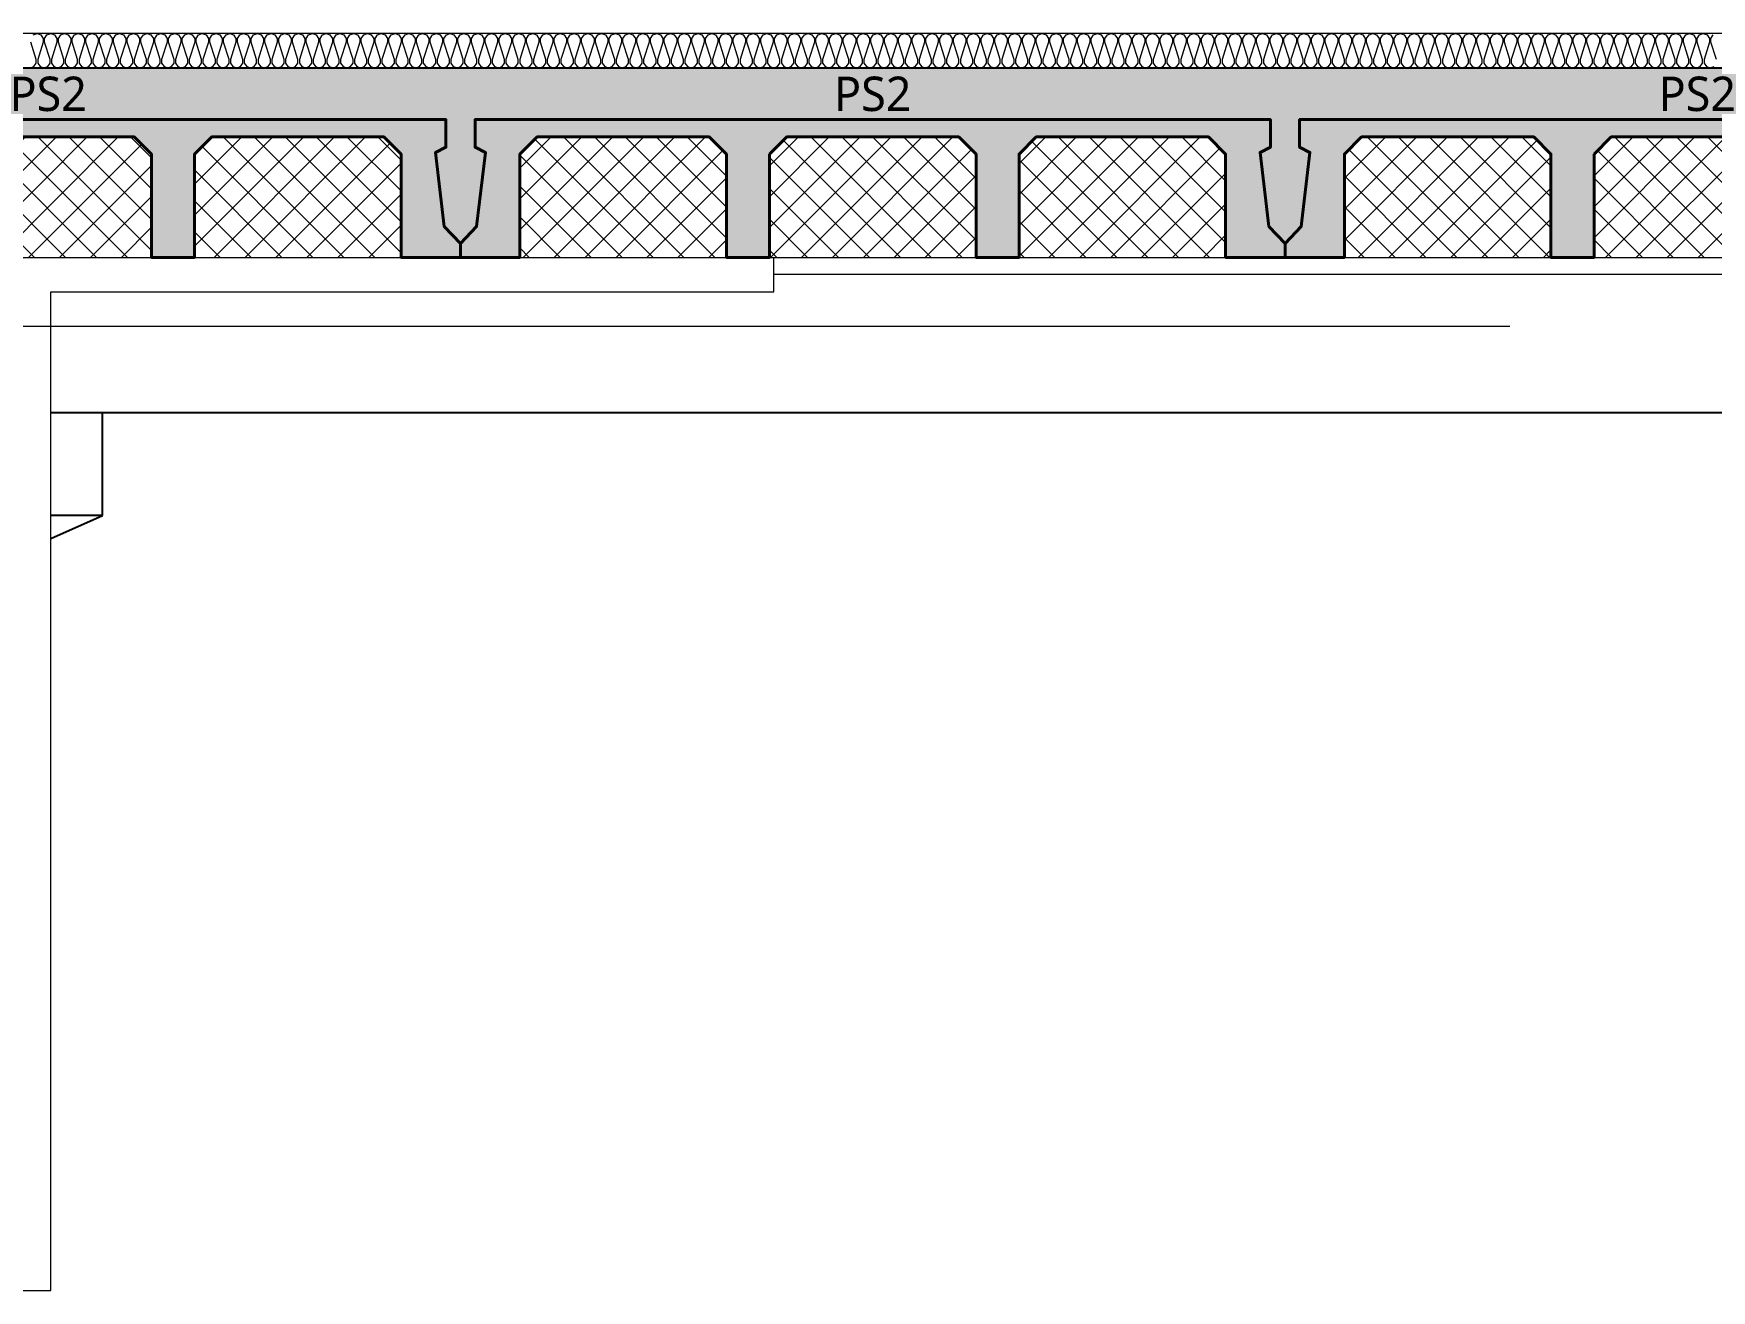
# Model space of a CAD drawing. Header units: millimetres. Extents: x 0 to 420000, y 0 to 297000.
# Drawn here: x 167913 to 172786, y 40650 to 44300 of the extents above; entities that cross this region are included whole.
import ezdxf
from ezdxf.enums import TextEntityAlignment as Align

# ---------------------------------------------------------------- set-up
doc = ezdxf.new("R2010")
doc.units = ezdxf.units.MM
doc.linetypes.add('0731_main_plan$0$form_$0$y-Landschaft$0$_$1$20120914_Verkehrsflächen_Grün$0$20120628_xref - Gammel$1$3_H-GL_F1_U3 - Default$0${ Offset Lines }', pattern=[0])
doc.linetypes.add('CEN', pattern=[62, 60, -1, 0, -1])
for name, color, linetype, lineweight in [('A-AXIS-LINE', 1, 'CEN', 15), ('A-CONC-LIN1', 2, 'Continuous', 40), ('A-CONC-LIN2', 7, 'Continuous', 25), ('A-ELEV-LIN2', 7, 'Continuous', 25), ('A-XXXX-INSL1', 15, 'Continuous', 18), ('A-XXXX-INSL2', 8, 'Continuous', 18)]:
    doc.layers.add(name, color=color, linetype=linetype, lineweight=lineweight)
doc.layers.add('A-CONC-SOLD', color=253, linetype='CEN')
doc.layers.add('A-XXXX-NPLT', color=144, linetype='Continuous', lineweight=15, plot=False)
doc.styles.add('맑은고딕', font='')
doc.styles.get('맑은고딕').set_extended_font_data('Malgun Gothic')

# ---------------------------------------------------------------- blocks, each defined once
blk = doc.blocks.new('axis(211208)')
at = {"layer": 'A-AXIS-LINE', "ltscale": 1000}
blk.add_line((4631788.1, -422118.7), (4955413.1, -422118.7), dxfattribs=at)
blk = doc.blocks.new('PS2')
at = {"layer": 'A-CONC-SOLD'}
h = blk.add_hatch(color=256, dxfattribs=at)
h.dxf.hatch_style = 1
h.paths.add_polyline_path([(1197.5, 0), (-1197.5, 0), (-1197.5, -510), (-1150.5, -460), (-1125, -245), (-1155, -230), (-1155, -150), (1155, -150), (1155, -230), (1125, -245), (1150.5, -460), (1197.5, -510)])
h = blk.add_hatch(color=256, dxfattribs=at)
h.dxf.hatch_style = 1
h.paths.add_polyline_path([(-1150.5, -460), (-1197.5, -510), (-1197.5, -550), (-1025, -550), (-1025, -510), (-1025, -250), (-975, -200), (-475, -200), (-425, -250), (-425, -510), (-425, -550), (-300, -550), (-300, -510), (-300, -250), (-250, -200), (250, -200), (300, -250), (300, -510), (300, -550), (425, -550), (425, -510), (425, -250), (475, -200), (975, -200), (1025, -250), (1025, -510), (1025, -550), (1197.5, -550), (1197.5, -510), (1150.5, -460), (1125, -245), (1155, -230), (1155, -150), (-1155, -150), (-1155, -230), (-1125, -245)])
at = {"layer": 'A-XXXX-INSL2'}
h = blk.add_hatch(dxfattribs=at)
h.set_pattern_fill('ANSI37', color=256, scale=20)
h.set_pattern_definition([(45, (-289951.5, -41968), (-44.90128, 44.90128), []), (135, (-289951.5, -41968), (-44.90128, -44.90128), [])])
h.paths.add_polyline_path([(-975, -200), (-1025, -250), (-1025, -510), (-1025, -550), (-425, -550), (-425, -510), (-425, -250), (-475, -200)])
h.paths.add_polyline_path([(-250, -200), (-300, -250), (-300, -510), (-300, -550), (300, -550), (300, -510), (300, -250), (250, -200)])
h.paths.add_polyline_path([(425, -510), (425, -550), (1025, -550), (1025, -510), (1025, -250), (975, -200), (475, -200), (425, -250)])
at = {"layer": 'A-CONC-LIN1', "color": 2, "linetype": '0731_main_plan$0$form_$0$y-Landschaft$0$_$1$20120914_Verkehrsflächen_Grün$0$20120628_xref - Gammel$1$3_H-GL_F1_U3 - Default$0${ Offset Lines }'}
blk.add_lwpolyline([(-300, -250), (-300, -510), (-300, -510), (-300, -550), (-425, -550), (-425, -510), (-425, -510), (-425, -250), (-475, -200), (-975, -200), (-1025, -250), (-1025, -510), (-1025, -510), (-1025, -550), (-1197.5, -550), (-1197.5, -510), (-1150.5, -460), (-1125, -245), (-1155, -230), (-1155, -150), (1155, -150), (1155, -230), (1125, -245), (1150.5, -460), (1197.5, -510), (1197.5, -550), (1025, -550), (1025, -510), (1025, -510), (1025, -250), (975, -200), (475, -200), (425, -250), (425, -510), (425, -510), (425, -550), (300, -550), (300, -510), (300, -510), (300, -250), (250, -200), (-250, -200)], close=True, dxfattribs=at)
at = {"layer": 'A-CONC-LIN2'}
blk.add_line((-1197.5, 0), (1197.5, 0), dxfattribs=at)
at = {"layer": 'A-XXXX-NPLT'}
for p, q in [((-1025, -550), (-425, -550)), ((-300, -550), (300, -550)), ((425, -550), (1025, -550))]:
    blk.add_line(p, q, dxfattribs=at)
at = {"layer": 'A-XXXX-NPLT', "style": '맑은고딕'}
blk.add_text('PS2', height=100, dxfattribs=at).set_placement((0, -75), align=Align.MIDDLE)
blk = doc.blocks.new('냉동층(220321)')
at = {"layer": 'A-ELEV-LIN2'}
for p, q in [((4738273.8, -402368.7), (4756673.8, -402368.7)), ((4738423.8, -402668.7), (4738423.8, -402368.7)), ((4738423.8, -402668.7), (4738273.8, -402668.7)), ((4738273.8, -402735.4), (4738423.8, -402668.7))]:
    blk.add_line(p, q, dxfattribs=at)
at = {"layer": 'A-XXXX-INSL1'}
for points in [[(4738173.8, -404918.7), (4738273.8, -404918.7), (4738273.8, -402018.7), (4740373.8, -402018.7), (4740373.8, -401918.7)], [(4758623.8, -401968.7), (4740373.8, -401968.7)]]:
    blk.add_lwpolyline(points, dxfattribs=at)
at = {"layer": 'A-XXXX-INSL2'}
blk.add_line((4758623.8, -401268.7), (4681973.8, -401268.7), dxfattribs=at)
for points in [[(4738213.8, -401368.7), (4738224.8, -401364.7), (4738231.8, -401354.7), (4738231.8, -401343.7), (4738215.8, -401293.7)], [(4738222.8, -401272.7), (4738233.8, -401268.7), (4738244.8, -401272.7), (4738251.8, -401282.7), (4738251.8, -401293.7), (4738235.8, -401343.7), (4738235.8, -401354.7), (4738242.8, -401364.7), (4738253.8, -401368.7), (4738264.8, -401364.7), (4738271.8, -401354.7), (4738271.8, -401343.7), (4738255.8, -401293.7), (4738255.8, -401282.7), (4738262.8, -401272.7), (4738273.8, -401268.7), (4738284.8, -401272.7), (4738291.8, -401282.7), (4738291.8, -401293.7), (4738275.8, -401343.7), (4738275.8, -401354.7), (4738282.8, -401364.7), (4738293.8, -401368.7), (4738304.8, -401364.7), (4738311.8, -401354.7), (4738311.8, -401343.7), (4738295.8, -401293.7), (4738295.8, -401282.7), (4738302.8, -401272.7), (4738313.8, -401268.7), (4738324.8, -401272.7), (4738331.8, -401282.7), (4738331.8, -401293.7), (4738315.8, -401343.7), (4738315.8, -401354.7), (4738322.8, -401364.7), (4738333.8, -401368.7), (4738344.8, -401364.7), (4738351.8, -401354.7), (4738351.8, -401343.7), (4738335.8, -401293.7), (4738335.8, -401282.7), (4738342.8, -401272.7), (4738353.8, -401268.7), (4738364.8, -401272.7), (4738371.8, -401282.7), (4738371.8, -401293.7), (4738355.8, -401343.7), (4738355.8, -401354.7), (4738362.8, -401364.7), (4738373.8, -401368.7), (4738384.8, -401364.7), (4738391.8, -401354.7), (4738391.8, -401343.7), (4738375.8, -401293.7), (4738375.8, -401282.7), (4738382.8, -401272.7), (4738393.8, -401268.7), (4738404.8, -401272.7), (4738411.8, -401282.7), (4738411.8, -401293.7), (4738395.8, -401343.7), (4738395.8, -401354.7), (4738402.8, -401364.7), (4738413.8, -401368.7), (4738424.8, -401364.7), (4738431.8, -401354.7), (4738431.8, -401343.7), (4738415.8, -401293.7), (4738415.8, -401282.7), (4738422.8, -401272.7), (4738433.8, -401268.7), (4738444.8, -401272.7), (4738451.8, -401282.7), (4738451.8, -401293.7), (4738435.8, -401343.7), (4738435.8, -401354.7), (4738442.8, -401364.7), (4738453.8, -401368.7), (4738464.8, -401364.7), (4738471.8, -401354.7), (4738471.8, -401343.7), (4738455.8, -401293.7), (4738455.8, -401282.7), (4738462.8, -401272.7), (4738473.8, -401268.7), (4738484.8, -401272.7), (4738491.8, -401282.7), (4738491.8, -401293.7), (4738475.8, -401343.7), (4738475.8, -401354.7), (4738482.8, -401364.7), (4738493.8, -401368.7), (4738504.8, -401364.7), (4738511.8, -401354.7), (4738511.8, -401343.7), (4738495.8, -401293.7), (4738495.8, -401282.7), (4738502.8, -401272.7), (4738513.8, -401268.7), (4738524.8, -401272.7), (4738531.8, -401282.7), (4738531.8, -401293.7), (4738515.8, -401343.7), (4738515.8, -401354.7), (4738522.8, -401364.7), (4738533.8, -401368.7), (4738544.8, -401364.7), (4738551.8, -401354.7), (4738551.8, -401343.7), (4738535.8, -401293.7), (4738535.8, -401282.7), (4738542.8, -401272.7), (4738553.8, -401268.7), (4738564.8, -401272.7), (4738571.8, -401282.7), (4738571.8, -401293.7), (4738555.8, -401343.7), (4738555.8, -401354.7), (4738562.8, -401364.7), (4738573.8, -401368.7), (4738584.8, -401364.7), (4738591.8, -401354.7), (4738591.8, -401343.7), (4738575.8, -401293.7), (4738575.8, -401282.7), (4738582.8, -401272.7), (4738593.8, -401268.7), (4738604.8, -401272.7), (4738611.8, -401282.7), (4738611.8, -401293.7), (4738595.8, -401343.7), (4738595.8, -401354.7), (4738602.8, -401364.7), (4738613.8, -401368.7), (4738624.8, -401364.7), (4738631.8, -401354.7), (4738631.8, -401343.7), (4738615.8, -401293.7), (4738615.8, -401282.7), (4738622.8, -401272.7), (4738633.8, -401268.7), (4738644.8, -401272.7), (4738651.8, -401282.7), (4738651.8, -401293.7), (4738635.8, -401343.7), (4738635.8, -401354.7), (4738642.8, -401364.7), (4738653.8, -401368.7), (4738664.8, -401364.7), (4738671.8, -401354.7), (4738671.8, -401343.7), (4738655.8, -401293.7), (4738655.8, -401282.7), (4738662.8, -401272.7), (4738673.8, -401268.7), (4738684.8, -401272.7), (4738691.8, -401282.7), (4738691.8, -401293.7), (4738675.8, -401343.7), (4738675.8, -401354.7), (4738682.8, -401364.7), (4738693.8, -401368.7), (4738704.8, -401364.7), (4738711.8, -401354.7), (4738711.8, -401343.7), (4738695.8, -401293.7), (4738695.8, -401282.7), (4738702.8, -401272.7), (4738713.8, -401268.7), (4738724.8, -401272.7), (4738731.8, -401282.7), (4738731.8, -401293.7), (4738715.8, -401343.7), (4738715.8, -401354.7), (4738722.8, -401364.7), (4738733.8, -401368.7), (4738744.8, -401364.7), (4738751.8, -401354.7), (4738751.8, -401343.7), (4738735.8, -401293.7), (4738735.8, -401282.7), (4738742.8, -401272.7), (4738753.8, -401268.7), (4738764.8, -401272.7), (4738771.8, -401282.7), (4738771.8, -401293.7), (4738755.8, -401343.7), (4738755.8, -401354.7), (4738762.8, -401364.7), (4738773.8, -401368.7), (4738784.8, -401364.7), (4738791.8, -401354.7), (4738791.8, -401343.7), (4738775.8, -401293.7), (4738775.8, -401282.7), (4738782.8, -401272.7), (4738793.8, -401268.7), (4738804.8, -401272.7), (4738811.8, -401282.7), (4738811.8, -401293.7), (4738795.8, -401343.7), (4738795.8, -401354.7), (4738802.8, -401364.7), (4738813.8, -401368.7), (4738824.8, -401364.7), (4738831.8, -401354.7), (4738831.8, -401343.7), (4738815.8, -401293.7), (4738815.8, -401282.7), (4738822.8, -401272.7), (4738833.8, -401268.7), (4738844.8, -401272.7), (4738851.8, -401282.7), (4738851.8, -401293.7), (4738835.8, -401343.7), (4738835.8, -401354.7), (4738842.8, -401364.7), (4738853.8, -401368.7), (4738864.8, -401364.7), (4738871.8, -401354.7), (4738871.8, -401343.7), (4738855.8, -401293.7), (4738855.8, -401282.7), (4738862.8, -401272.7), (4738873.8, -401268.7), (4738884.8, -401272.7), (4738891.8, -401282.7), (4738891.8, -401293.7), (4738875.8, -401343.7), (4738875.8, -401354.7), (4738882.8, -401364.7), (4738893.8, -401368.7), (4738904.8, -401364.7), (4738911.8, -401354.7), (4738911.8, -401343.7), (4738895.8, -401293.7), (4738895.8, -401282.7), (4738902.8, -401272.7), (4738913.8, -401268.7), (4738924.8, -401272.7), (4738931.8, -401282.7), (4738931.8, -401293.7), (4738915.8, -401343.7), (4738915.8, -401354.7), (4738922.8, -401364.7), (4738933.8, -401368.7), (4738944.8, -401364.7), (4738951.8, -401354.7), (4738951.8, -401343.7), (4738935.8, -401293.7), (4738935.8, -401282.7), (4738942.8, -401272.7), (4738953.8, -401268.7), (4738964.8, -401272.7), (4738971.8, -401282.7), (4738971.8, -401293.7), (4738955.8, -401343.7), (4738955.8, -401354.7), (4738962.8, -401364.7), (4738973.8, -401368.7), (4738984.8, -401364.7), (4738991.8, -401354.7), (4738991.8, -401343.7), (4738975.8, -401293.7), (4738975.8, -401282.7), (4738982.8, -401272.7), (4738993.8, -401268.7), (4739004.8, -401272.7), (4739011.8, -401282.7), (4739011.8, -401293.7), (4738995.8, -401343.7), (4738995.8, -401354.7), (4739002.8, -401364.7), (4739013.8, -401368.7), (4739024.8, -401364.7), (4739031.8, -401354.7), (4739031.8, -401343.7), (4739015.8, -401293.7), (4739015.8, -401282.7), (4739022.8, -401272.7), (4739033.8, -401268.7), (4739044.8, -401272.7), (4739051.8, -401282.7), (4739051.8, -401293.7), (4739035.8, -401343.7), (4739035.8, -401354.7), (4739042.8, -401364.7), (4739053.8, -401368.7), (4739064.8, -401364.7), (4739071.8, -401354.7), (4739071.8, -401343.7), (4739055.8, -401293.7), (4739055.8, -401282.7), (4739062.8, -401272.7), (4739073.8, -401268.7), (4739084.8, -401272.7), (4739091.8, -401282.7), (4739091.8, -401293.7), (4739075.8, -401343.7), (4739075.8, -401354.7), (4739082.8, -401364.7), (4739093.8, -401368.7), (4739104.8, -401364.7), (4739111.8, -401354.7), (4739111.8, -401343.7), (4739095.8, -401293.7), (4739095.8, -401282.7), (4739102.8, -401272.7), (4739113.8, -401268.7), (4739124.8, -401272.7), (4739131.8, -401282.7), (4739131.8, -401293.7), (4739115.8, -401343.7), (4739115.8, -401354.7), (4739122.8, -401364.7), (4739133.8, -401368.7), (4739144.8, -401364.7), (4739151.8, -401354.7), (4739151.8, -401343.7), (4739135.8, -401293.7), (4739135.8, -401282.7), (4739142.8, -401272.7), (4739153.8, -401268.7), (4739164.8, -401272.7), (4739171.8, -401282.7), (4739171.8, -401293.7), (4739155.8, -401343.7), (4739155.8, -401354.7), (4739162.8, -401364.7), (4739173.8, -401368.7), (4739184.8, -401364.7), (4739191.8, -401354.7), (4739191.8, -401343.7), (4739175.8, -401293.7), (4739175.8, -401282.7), (4739182.8, -401272.7), (4739193.8, -401268.7), (4739204.8, -401272.7), (4739211.8, -401282.7), (4739211.8, -401293.7), (4739195.8, -401343.7), (4739195.8, -401354.7), (4739202.8, -401364.7), (4739213.8, -401368.7), (4739224.8, -401364.7), (4739231.8, -401354.7), (4739231.8, -401343.7), (4739215.8, -401293.7), (4739215.8, -401282.7), (4739222.8, -401272.7), (4739233.8, -401268.7), (4739244.8, -401272.7), (4739251.8, -401282.7), (4739251.8, -401293.7), (4739235.8, -401343.7), (4739235.8, -401354.7), (4739242.8, -401364.7), (4739253.8, -401368.7), (4739264.8, -401364.7), (4739271.8, -401354.7), (4739271.8, -401343.7), (4739255.8, -401293.7), (4739255.8, -401282.7), (4739262.8, -401272.7), (4739273.8, -401268.7), (4739284.8, -401272.7), (4739291.8, -401282.7), (4739291.8, -401293.7), (4739275.8, -401343.7), (4739275.8, -401354.7), (4739282.8, -401364.7), (4739293.8, -401368.7), (4739304.8, -401364.7), (4739311.8, -401354.7), (4739311.8, -401343.7), (4739295.8, -401293.7), (4739295.8, -401282.7), (4739302.8, -401272.7), (4739313.8, -401268.7), (4739324.8, -401272.7), (4739331.8, -401282.7), (4739331.8, -401293.7), (4739315.8, -401343.7), (4739315.8, -401354.7), (4739322.8, -401364.7), (4739333.8, -401368.7), (4739344.8, -401364.7), (4739351.8, -401354.7), (4739351.8, -401343.7), (4739335.8, -401293.7), (4739335.8, -401282.7), (4739342.8, -401272.7), (4739353.8, -401268.7), (4739364.8, -401272.7), (4739371.8, -401282.7), (4739371.8, -401293.7), (4739355.8, -401343.7), (4739355.8, -401354.7), (4739362.8, -401364.7), (4739373.8, -401368.7), (4739384.8, -401364.7), (4739391.8, -401354.7), (4739391.8, -401343.7), (4739375.8, -401293.7), (4739375.8, -401282.7), (4739382.8, -401272.7), (4739393.8, -401268.7), (4739404.8, -401272.7), (4739411.8, -401282.7), (4739411.8, -401293.7), (4739395.8, -401343.7), (4739395.8, -401354.7), (4739402.8, -401364.7), (4739413.8, -401368.7), (4739424.8, -401364.7), (4739431.8, -401354.7), (4739431.8, -401343.7), (4739415.8, -401293.7), (4739415.8, -401282.7), (4739422.8, -401272.7), (4739433.8, -401268.7), (4739444.8, -401272.7), (4739451.8, -401282.7), (4739451.8, -401293.7), (4739435.8, -401343.7), (4739435.8, -401354.7), (4739442.8, -401364.7), (4739453.8, -401368.7), (4739464.8, -401364.7), (4739471.8, -401354.7), (4739471.8, -401343.7), (4739455.8, -401293.7), (4739455.8, -401282.7), (4739462.8, -401272.7), (4739473.8, -401268.7), (4739484.8, -401272.7), (4739491.8, -401282.7), (4739491.8, -401293.7), (4739475.8, -401343.7), (4739475.8, -401354.7), (4739482.8, -401364.7), (4739493.8, -401368.7), (4739504.8, -401364.7), (4739511.8, -401354.7), (4739511.8, -401343.7), (4739495.8, -401293.7), (4739495.8, -401282.7), (4739502.8, -401272.7), (4739513.8, -401268.7), (4739524.8, -401272.7), (4739531.8, -401282.7), (4739531.8, -401293.7), (4739515.8, -401343.7), (4739515.8, -401354.7), (4739522.8, -401364.7), (4739533.8, -401368.7), (4739544.8, -401364.7), (4739551.8, -401354.7), (4739551.8, -401343.7), (4739535.8, -401293.7), (4739535.8, -401282.7), (4739542.8, -401272.7), (4739553.8, -401268.7), (4739564.8, -401272.7), (4739571.8, -401282.7), (4739571.8, -401293.7), (4739555.8, -401343.7), (4739555.8, -401354.7), (4739562.8, -401364.7), (4739573.8, -401368.7), (4739584.8, -401364.7), (4739591.8, -401354.7), (4739591.8, -401343.7), (4739575.8, -401293.7), (4739575.8, -401282.7), (4739582.8, -401272.7), (4739593.8, -401268.7), (4739604.8, -401272.7), (4739611.8, -401282.7), (4739611.8, -401293.7), (4739595.8, -401343.7), (4739595.8, -401354.7), (4739602.8, -401364.7), (4739613.8, -401368.7), (4739624.8, -401364.7), (4739631.8, -401354.7), (4739631.8, -401343.7), (4739615.8, -401293.7), (4739615.8, -401282.7), (4739622.8, -401272.7), (4739633.8, -401268.7), (4739644.8, -401272.7), (4739651.8, -401282.7), (4739651.8, -401293.7), (4739635.8, -401343.7), (4739635.8, -401354.7), (4739642.8, -401364.7), (4739653.8, -401368.7), (4739664.8, -401364.7), (4739671.8, -401354.7), (4739671.8, -401343.7), (4739655.8, -401293.7), (4739655.8, -401282.7), (4739662.8, -401272.7), (4739673.8, -401268.7), (4739684.8, -401272.7), (4739691.8, -401282.7), (4739691.8, -401293.7), (4739675.8, -401343.7), (4739675.8, -401354.7), (4739682.8, -401364.7), (4739693.8, -401368.7), (4739704.8, -401364.7), (4739711.8, -401354.7), (4739711.8, -401343.7), (4739695.8, -401293.7), (4739695.8, -401282.7), (4739702.8, -401272.7), (4739713.8, -401268.7), (4739724.8, -401272.7), (4739731.8, -401282.7), (4739731.8, -401293.7), (4739715.8, -401343.7), (4739715.8, -401354.7), (4739722.8, -401364.7), (4739733.8, -401368.7), (4739744.8, -401364.7), (4739751.8, -401354.7), (4739751.8, -401343.7), (4739735.8, -401293.7), (4739735.8, -401282.7), (4739742.8, -401272.7), (4739753.8, -401268.7), (4739764.8, -401272.7), (4739771.8, -401282.7), (4739771.8, -401293.7), (4739755.8, -401343.7), (4739755.8, -401354.7), (4739762.8, -401364.7), (4739773.8, -401368.7), (4739784.8, -401364.7), (4739791.8, -401354.7), (4739791.8, -401343.7), (4739775.8, -401293.7), (4739775.8, -401282.7), (4739782.8, -401272.7), (4739793.8, -401268.7), (4739804.8, -401272.7), (4739811.8, -401282.7), (4739811.8, -401293.7), (4739795.8, -401343.7), (4739795.8, -401354.7), (4739802.8, -401364.7), (4739813.8, -401368.7), (4739824.8, -401364.7), (4739831.8, -401354.7), (4739831.8, -401343.7), (4739815.8, -401293.7), (4739815.8, -401282.7), (4739822.8, -401272.7), (4739833.8, -401268.7), (4739844.8, -401272.7), (4739851.8, -401282.7), (4739851.8, -401293.7), (4739835.8, -401343.7), (4739835.8, -401354.7), (4739842.8, -401364.7), (4739853.8, -401368.7), (4739864.8, -401364.7), (4739871.8, -401354.7), (4739871.8, -401343.7), (4739855.8, -401293.7), (4739855.8, -401282.7), (4739862.8, -401272.7), (4739873.8, -401268.7), (4739884.8, -401272.7), (4739891.8, -401282.7), (4739891.8, -401293.7), (4739875.8, -401343.7), (4739875.8, -401354.7), (4739882.8, -401364.7), (4739893.8, -401368.7), (4739904.8, -401364.7), (4739911.8, -401354.7), (4739911.8, -401343.7), (4739895.8, -401293.7), (4739895.8, -401282.7), (4739902.8, -401272.7), (4739913.8, -401268.7), (4739924.8, -401272.7), (4739931.8, -401282.7), (4739931.8, -401293.7), (4739915.8, -401343.7), (4739915.8, -401354.7), (4739922.8, -401364.7), (4739933.8, -401368.7), (4739944.8, -401364.7), (4739951.8, -401354.7), (4739951.8, -401343.7), (4739935.8, -401293.7), (4739935.8, -401282.7), (4739942.8, -401272.7), (4739953.8, -401268.7), (4739964.8, -401272.7), (4739971.8, -401282.7), (4739971.8, -401293.7), (4739955.8, -401343.7), (4739955.8, -401354.7), (4739962.8, -401364.7), (4739973.8, -401368.7), (4739984.8, -401364.7), (4739991.8, -401354.7), (4739991.8, -401343.7), (4739975.8, -401293.7), (4739975.8, -401282.7), (4739982.8, -401272.7), (4739993.8, -401268.7), (4740004.8, -401272.7), (4740011.8, -401282.7), (4740011.8, -401293.7), (4739995.8, -401343.7), (4739995.8, -401354.7), (4740002.8, -401364.7), (4740013.8, -401368.7), (4740024.8, -401364.7), (4740031.8, -401354.7), (4740031.8, -401343.7), (4740015.8, -401293.7), (4740015.8, -401282.7), (4740022.8, -401272.7), (4740033.8, -401268.7), (4740044.8, -401272.7), (4740051.8, -401282.7), (4740051.8, -401293.7), (4740035.8, -401343.7), (4740035.8, -401354.7), (4740042.8, -401364.7), (4740053.8, -401368.7), (4740064.8, -401364.7), (4740071.8, -401354.7), (4740071.8, -401343.7), (4740055.8, -401293.7), (4740055.8, -401282.7), (4740062.8, -401272.7), (4740073.8, -401268.7), (4740084.8, -401272.7), (4740091.8, -401282.7), (4740091.8, -401293.7), (4740075.8, -401343.7), (4740075.8, -401354.7), (4740082.8, -401364.7), (4740093.8, -401368.7), (4740104.8, -401364.7), (4740111.8, -401354.7), (4740111.8, -401343.7), (4740095.8, -401293.7), (4740095.8, -401282.7), (4740102.8, -401272.7), (4740113.8, -401268.7), (4740124.8, -401272.7), (4740131.8, -401282.7), (4740131.8, -401293.7), (4740115.8, -401343.7), (4740115.8, -401354.7), (4740122.8, -401364.7), (4740133.8, -401368.7), (4740144.8, -401364.7), (4740151.8, -401354.7), (4740151.8, -401343.7), (4740135.8, -401293.7), (4740135.8, -401282.7), (4740142.8, -401272.7), (4740153.8, -401268.7), (4740164.8, -401272.7), (4740171.8, -401282.7), (4740171.8, -401293.7), (4740155.8, -401343.7), (4740155.8, -401354.7), (4740162.8, -401364.7), (4740173.8, -401368.7), (4740184.8, -401364.7), (4740191.8, -401354.7), (4740191.8, -401343.7), (4740175.8, -401293.7), (4740175.8, -401282.7), (4740182.8, -401272.7), (4740193.8, -401268.7), (4740204.8, -401272.7), (4740211.8, -401282.7), (4740211.8, -401293.7), (4740195.8, -401343.7), (4740195.8, -401354.7), (4740202.8, -401364.7), (4740213.8, -401368.7), (4740224.8, -401364.7), (4740231.8, -401354.7), (4740231.8, -401343.7), (4740215.8, -401293.7), (4740215.8, -401282.7), (4740222.8, -401272.7), (4740233.8, -401268.7), (4740244.8, -401272.7), (4740251.8, -401282.7), (4740251.8, -401293.7), (4740235.8, -401343.7), (4740235.8, -401354.7), (4740242.8, -401364.7), (4740253.8, -401368.7), (4740264.8, -401364.7), (4740271.8, -401354.7), (4740271.8, -401343.7), (4740255.8, -401293.7), (4740255.8, -401282.7), (4740262.8, -401272.7), (4740273.8, -401268.7), (4740284.8, -401272.7), (4740291.8, -401282.7), (4740291.8, -401293.7), (4740275.8, -401343.7), (4740275.8, -401354.7), (4740282.8, -401364.7), (4740293.8, -401368.7), (4740304.8, -401364.7), (4740311.8, -401354.7), (4740311.8, -401343.7), (4740295.8, -401293.7), (4740295.8, -401282.7), (4740302.8, -401272.7), (4740313.8, -401268.7), (4740324.8, -401272.7), (4740331.8, -401282.7), (4740331.8, -401293.7), (4740315.8, -401343.7), (4740315.8, -401354.7), (4740322.8, -401364.7), (4740333.8, -401368.7), (4740344.8, -401364.7), (4740351.8, -401354.7), (4740351.8, -401343.7), (4740335.8, -401293.7), (4740335.8, -401282.7), (4740342.8, -401272.7), (4740353.8, -401268.7), (4740364.8, -401272.7), (4740371.8, -401282.7), (4740371.8, -401293.7), (4740355.8, -401343.7), (4740355.8, -401354.7), (4740362.8, -401364.7), (4740373.8, -401368.7), (4740384.8, -401364.7), (4740391.8, -401354.7), (4740391.8, -401343.7), (4740375.8, -401293.7), (4740375.8, -401282.7), (4740382.8, -401272.7), (4740393.8, -401268.7), (4740404.8, -401272.7), (4740411.8, -401282.7), (4740411.8, -401293.7), (4740395.8, -401343.7), (4740395.8, -401354.7), (4740402.8, -401364.7), (4740413.8, -401368.7), (4740424.8, -401364.7), (4740431.8, -401354.7), (4740431.8, -401343.7), (4740415.8, -401293.7), (4740415.8, -401282.7), (4740422.8, -401272.7), (4740433.8, -401268.7), (4740444.8, -401272.7), (4740451.8, -401282.7), (4740451.8, -401293.7), (4740435.8, -401343.7), (4740435.8, -401354.7), (4740442.8, -401364.7), (4740453.8, -401368.7), (4740464.8, -401364.7), (4740471.8, -401354.7), (4740471.8, -401343.7), (4740455.8, -401293.7), (4740455.8, -401282.7), (4740462.8, -401272.7), (4740473.8, -401268.7), (4740484.8, -401272.7), (4740491.8, -401282.7), (4740491.8, -401293.7), (4740475.8, -401343.7), (4740475.8, -401354.7), (4740482.8, -401364.7), (4740493.8, -401368.7), (4740504.8, -401364.7), (4740511.8, -401354.7), (4740511.8, -401343.7), (4740495.8, -401293.7), (4740495.8, -401282.7), (4740502.8, -401272.7), (4740513.8, -401268.7), (4740524.8, -401272.7), (4740531.8, -401282.7), (4740531.8, -401293.7), (4740515.8, -401343.7), (4740515.8, -401354.7), (4740522.8, -401364.7), (4740533.8, -401368.7), (4740544.8, -401364.7), (4740551.8, -401354.7), (4740551.8, -401343.7), (4740535.8, -401293.7), (4740535.8, -401282.7), (4740542.8, -401272.7), (4740553.8, -401268.7), (4740564.8, -401272.7), (4740571.8, -401282.7), (4740571.8, -401293.7), (4740555.8, -401343.7), (4740555.8, -401354.7), (4740562.8, -401364.7), (4740573.8, -401368.7), (4740584.8, -401364.7), (4740591.8, -401354.7), (4740591.8, -401343.7), (4740575.8, -401293.7), (4740575.8, -401282.7), (4740582.8, -401272.7), (4740593.8, -401268.7), (4740604.8, -401272.7), (4740611.8, -401282.7), (4740611.8, -401293.7), (4740595.8, -401343.7), (4740595.8, -401354.7), (4740602.8, -401364.7), (4740613.8, -401368.7), (4740624.8, -401364.7), (4740631.8, -401354.7), (4740631.8, -401343.7), (4740615.8, -401293.7), (4740615.8, -401282.7), (4740622.8, -401272.7), (4740633.8, -401268.7), (4740644.8, -401272.7), (4740651.8, -401282.7), (4740651.8, -401293.7), (4740635.8, -401343.7), (4740635.8, -401354.7), (4740642.8, -401364.7), (4740653.8, -401368.7), (4740664.8, -401364.7), (4740671.8, -401354.7), (4740671.8, -401343.7), (4740655.8, -401293.7), (4740655.8, -401282.7), (4740662.8, -401272.7), (4740673.8, -401268.7), (4740684.8, -401272.7), (4740691.8, -401282.7), (4740691.8, -401293.7), (4740675.8, -401343.7), (4740675.8, -401354.7), (4740682.8, -401364.7), (4740693.8, -401368.7), (4740704.8, -401364.7), (4740711.8, -401354.7), (4740711.8, -401343.7), (4740695.8, -401293.7), (4740695.8, -401282.7), (4740702.8, -401272.7), (4740713.8, -401268.7), (4740724.8, -401272.7), (4740731.8, -401282.7), (4740731.8, -401293.7), (4740715.8, -401343.7), (4740715.8, -401354.7), (4740722.8, -401364.7), (4740733.8, -401368.7), (4740744.8, -401364.7), (4740751.8, -401354.7), (4740751.8, -401343.7), (4740735.8, -401293.7), (4740735.8, -401282.7), (4740742.8, -401272.7), (4740753.8, -401268.7), (4740764.8, -401272.7), (4740771.8, -401282.7), (4740771.8, -401293.7), (4740755.8, -401343.7), (4740755.8, -401354.7), (4740762.8, -401364.7), (4740773.8, -401368.7), (4740784.8, -401364.7), (4740791.8, -401354.7), (4740791.8, -401343.7), (4740775.8, -401293.7), (4740775.8, -401282.7), (4740782.8, -401272.7), (4740793.8, -401268.7), (4740804.8, -401272.7), (4740811.8, -401282.7), (4740811.8, -401293.7), (4740795.8, -401343.7), (4740795.8, -401354.7), (4740802.8, -401364.7), (4740813.8, -401368.7), (4740824.8, -401364.7), (4740831.8, -401354.7), (4740831.8, -401343.7), (4740815.8, -401293.7), (4740815.8, -401282.7), (4740822.8, -401272.7), (4740833.8, -401268.7), (4740844.8, -401272.7), (4740851.8, -401282.7), (4740851.8, -401293.7), (4740835.8, -401343.7), (4740835.8, -401354.7), (4740842.8, -401364.7), (4740853.8, -401368.7), (4740864.8, -401364.7), (4740871.8, -401354.7), (4740871.8, -401343.7), (4740855.8, -401293.7), (4740855.8, -401282.7), (4740862.8, -401272.7), (4740873.8, -401268.7), (4740884.8, -401272.7), (4740891.8, -401282.7), (4740891.8, -401293.7), (4740875.8, -401343.7), (4740875.8, -401354.7), (4740882.8, -401364.7), (4740893.8, -401368.7), (4740904.8, -401364.7), (4740911.8, -401354.7), (4740911.8, -401343.7), (4740895.8, -401293.7), (4740895.8, -401282.7), (4740902.8, -401272.7), (4740913.8, -401268.7), (4740924.8, -401272.7), (4740931.8, -401282.7), (4740931.8, -401293.7), (4740915.8, -401343.7), (4740915.8, -401354.7), (4740922.8, -401364.7), (4740933.8, -401368.7), (4740944.8, -401364.7), (4740951.8, -401354.7), (4740951.8, -401343.7), (4740935.8, -401293.7), (4740935.8, -401282.7), (4740942.8, -401272.7), (4740953.8, -401268.7), (4740964.8, -401272.7), (4740971.8, -401282.7), (4740971.8, -401293.7), (4740955.8, -401343.7), (4740955.8, -401354.7), (4740962.8, -401364.7), (4740973.8, -401368.7), (4740984.8, -401364.7), (4740991.8, -401354.7), (4740991.8, -401343.7), (4740975.8, -401293.7), (4740975.8, -401282.7), (4740982.8, -401272.7), (4740993.8, -401268.7), (4741004.8, -401272.7), (4741011.8, -401282.7), (4741011.8, -401293.7), (4740995.8, -401343.7), (4740995.8, -401354.7), (4741002.8, -401364.7), (4741013.8, -401368.7), (4741024.8, -401364.7), (4741031.8, -401354.7), (4741031.8, -401343.7), (4741015.8, -401293.7), (4741015.8, -401282.7), (4741022.8, -401272.7), (4741033.8, -401268.7), (4741044.8, -401272.7), (4741051.8, -401282.7), (4741051.8, -401293.7), (4741035.8, -401343.7), (4741035.8, -401354.7), (4741042.8, -401364.7), (4741053.8, -401368.7), (4741064.8, -401364.7), (4741071.8, -401354.7), (4741071.8, -401343.7), (4741055.8, -401293.7), (4741055.8, -401282.7), (4741062.8, -401272.7), (4741073.8, -401268.7), (4741084.8, -401272.7), (4741091.8, -401282.7), (4741091.8, -401293.7), (4741075.8, -401343.7), (4741075.8, -401354.7), (4741082.8, -401364.7), (4741093.8, -401368.7), (4741104.8, -401364.7), (4741111.8, -401354.7), (4741111.8, -401343.7), (4741095.8, -401293.7), (4741095.8, -401282.7), (4741102.8, -401272.7), (4741113.8, -401268.7), (4741124.8, -401272.7), (4741131.8, -401282.7), (4741131.8, -401293.7), (4741115.8, -401343.7), (4741115.8, -401354.7), (4741122.8, -401364.7), (4741133.8, -401368.7), (4741144.8, -401364.7), (4741151.8, -401354.7), (4741151.8, -401343.7), (4741135.8, -401293.7), (4741135.8, -401282.7), (4741142.8, -401272.7), (4741153.8, -401268.7), (4741164.8, -401272.7), (4741171.8, -401282.7), (4741171.8, -401293.7), (4741155.8, -401343.7), (4741155.8, -401354.7), (4741162.8, -401364.7), (4741173.8, -401368.7), (4741184.8, -401364.7), (4741191.8, -401354.7), (4741191.8, -401343.7), (4741175.8, -401293.7), (4741175.8, -401282.7), (4741182.8, -401272.7), (4741193.8, -401268.7), (4741204.8, -401272.7), (4741211.8, -401282.7), (4741211.8, -401293.7), (4741195.8, -401343.7), (4741195.8, -401354.7), (4741202.8, -401364.7), (4741213.8, -401368.7), (4741224.8, -401364.7), (4741231.8, -401354.7), (4741231.8, -401343.7), (4741215.8, -401293.7), (4741215.8, -401282.7), (4741222.8, -401272.7), (4741233.8, -401268.7), (4741244.8, -401272.7), (4741251.8, -401282.7), (4741251.8, -401293.7), (4741235.8, -401343.7), (4741235.8, -401354.7), (4741242.8, -401364.7), (4741253.8, -401368.7), (4741264.8, -401364.7), (4741271.8, -401354.7), (4741271.8, -401343.7), (4741255.8, -401293.7), (4741255.8, -401282.7), (4741262.8, -401272.7), (4741273.8, -401268.7), (4741284.8, -401272.7), (4741291.8, -401282.7), (4741291.8, -401293.7), (4741275.8, -401343.7), (4741275.8, -401354.7), (4741282.8, -401364.7), (4741293.8, -401368.7), (4741304.8, -401364.7), (4741311.8, -401354.7), (4741311.8, -401343.7), (4741295.8, -401293.7), (4741295.8, -401282.7), (4741302.8, -401272.7), (4741313.8, -401268.7), (4741324.8, -401272.7), (4741331.8, -401282.7), (4741331.8, -401293.7), (4741315.8, -401343.7), (4741315.8, -401354.7), (4741322.8, -401364.7), (4741333.8, -401368.7), (4741344.8, -401364.7), (4741351.8, -401354.7), (4741351.8, -401343.7), (4741335.8, -401293.7), (4741335.8, -401282.7), (4741342.8, -401272.7), (4741353.8, -401268.7), (4741364.8, -401272.7), (4741371.8, -401282.7), (4741371.8, -401293.7), (4741355.8, -401343.7), (4741355.8, -401354.7), (4741362.8, -401364.7), (4741373.8, -401368.7), (4741384.8, -401364.7), (4741391.8, -401354.7), (4741391.8, -401343.7), (4741375.8, -401293.7), (4741375.8, -401282.7), (4741382.8, -401272.7), (4741393.8, -401268.7), (4741404.8, -401272.7), (4741411.8, -401282.7), (4741411.8, -401293.7), (4741395.8, -401343.7), (4741395.8, -401354.7), (4741402.8, -401364.7), (4741413.8, -401368.7), (4741424.8, -401364.7), (4741431.8, -401354.7), (4741431.8, -401343.7), (4741415.8, -401293.7), (4741415.8, -401282.7), (4741422.8, -401272.7), (4741433.8, -401268.7), (4741444.8, -401272.7), (4741451.8, -401282.7), (4741451.8, -401293.7), (4741435.8, -401343.7), (4741435.8, -401354.7), (4741442.8, -401364.7), (4741453.8, -401368.7), (4741464.8, -401364.7), (4741471.8, -401354.7), (4741471.8, -401343.7), (4741455.8, -401293.7), (4741455.8, -401282.7), (4741462.8, -401272.7), (4741473.8, -401268.7), (4741484.8, -401272.7), (4741491.8, -401282.7), (4741491.8, -401293.7), (4741475.8, -401343.7), (4741475.8, -401354.7), (4741482.8, -401364.7), (4741493.8, -401368.7), (4741504.8, -401364.7), (4741511.8, -401354.7), (4741511.8, -401343.7), (4741495.8, -401293.7), (4741495.8, -401282.7), (4741502.8, -401272.7), (4741513.8, -401268.7), (4741524.8, -401272.7), (4741531.8, -401282.7), (4741531.8, -401293.7), (4741515.8, -401343.7), (4741515.8, -401354.7), (4741522.8, -401364.7), (4741533.8, -401368.7), (4741544.8, -401364.7), (4741551.8, -401354.7), (4741551.8, -401343.7), (4741535.8, -401293.7), (4741535.8, -401282.7), (4741542.8, -401272.7), (4741553.8, -401268.7), (4741564.8, -401272.7), (4741571.8, -401282.7), (4741571.8, -401293.7), (4741555.8, -401343.7), (4741555.8, -401354.7), (4741562.8, -401364.7), (4741573.8, -401368.7), (4741584.8, -401364.7), (4741591.8, -401354.7), (4741591.8, -401343.7), (4741575.8, -401293.7), (4741575.8, -401282.7), (4741582.8, -401272.7), (4741593.8, -401268.7), (4741604.8, -401272.7), (4741611.8, -401282.7), (4741611.8, -401293.7), (4741595.8, -401343.7), (4741595.8, -401354.7), (4741602.8, -401364.7), (4741613.8, -401368.7), (4741624.8, -401364.7), (4741631.8, -401354.7), (4741631.8, -401343.7), (4741615.8, -401293.7), (4741615.8, -401282.7), (4741622.8, -401272.7), (4741633.8, -401268.7), (4741644.8, -401272.7), (4741651.8, -401282.7), (4741651.8, -401293.7), (4741635.8, -401343.7), (4741635.8, -401354.7), (4741642.8, -401364.7), (4741653.8, -401368.7), (4741664.8, -401364.7), (4741671.8, -401354.7), (4741671.8, -401343.7), (4741655.8, -401293.7), (4741655.8, -401282.7), (4741662.8, -401272.7), (4741673.8, -401268.7), (4741684.8, -401272.7), (4741691.8, -401282.7), (4741691.8, -401293.7), (4741675.8, -401343.7), (4741675.8, -401354.7), (4741682.8, -401364.7), (4741693.8, -401368.7), (4741704.8, -401364.7), (4741711.8, -401354.7), (4741711.8, -401343.7), (4741695.8, -401293.7), (4741695.8, -401282.7), (4741702.8, -401272.7), (4741713.8, -401268.7), (4741724.8, -401272.7), (4741731.8, -401282.7), (4741731.8, -401293.7), (4741715.8, -401343.7), (4741715.8, -401354.7), (4741722.8, -401364.7), (4741733.8, -401368.7), (4741744.8, -401364.7), (4741751.8, -401354.7), (4741751.8, -401343.7), (4741735.8, -401293.7), (4741735.8, -401282.7), (4741742.8, -401272.7), (4741753.8, -401268.7), (4741764.8, -401272.7), (4741771.8, -401282.7), (4741771.8, -401293.7), (4741755.8, -401343.7), (4741755.8, -401354.7), (4741762.8, -401364.7), (4741773.8, -401368.7), (4741784.8, -401364.7), (4741791.8, -401354.7), (4741791.8, -401343.7), (4741775.8, -401293.7), (4741775.8, -401282.7), (4741782.8, -401272.7), (4741793.8, -401268.7), (4741804.8, -401272.7), (4741811.8, -401282.7), (4741811.8, -401293.7), (4741795.8, -401343.7), (4741795.8, -401354.7), (4741802.8, -401364.7), (4741813.8, -401368.7), (4741824.8, -401364.7), (4741831.8, -401354.7), (4741831.8, -401343.7), (4741815.8, -401293.7), (4741815.8, -401282.7), (4741822.8, -401272.7), (4741833.8, -401268.7), (4741844.8, -401272.7), (4741851.8, -401282.7), (4741851.8, -401293.7), (4741835.8, -401343.7), (4741835.8, -401354.7), (4741842.8, -401364.7), (4741853.8, -401368.7), (4741864.8, -401364.7), (4741871.8, -401354.7), (4741871.8, -401343.7), (4741855.8, -401293.7), (4741855.8, -401282.7), (4741862.8, -401272.7), (4741873.8, -401268.7), (4741884.8, -401272.7), (4741891.8, -401282.7), (4741891.8, -401293.7), (4741875.8, -401343.7), (4741875.8, -401354.7), (4741882.8, -401364.7), (4741893.8, -401368.7), (4741904.8, -401364.7), (4741911.8, -401354.7), (4741911.8, -401343.7), (4741895.8, -401293.7), (4741895.8, -401282.7), (4741902.8, -401272.7), (4741913.8, -401268.7), (4741924.8, -401272.7), (4741931.8, -401282.7), (4741931.8, -401293.7), (4741915.8, -401343.7), (4741915.8, -401354.7), (4741922.8, -401364.7), (4741933.8, -401368.7), (4741944.8, -401364.7), (4741951.8, -401354.7), (4741951.8, -401343.7), (4741935.8, -401293.7), (4741935.8, -401282.7), (4741942.8, -401272.7), (4741953.8, -401268.7), (4741964.8, -401272.7), (4741971.8, -401282.7), (4741971.8, -401293.7), (4741955.8, -401343.7), (4741955.8, -401354.7), (4741962.8, -401364.7), (4741973.8, -401368.7), (4741984.8, -401364.7), (4741991.8, -401354.7), (4741991.8, -401343.7), (4741975.8, -401293.7), (4741975.8, -401282.7), (4741982.8, -401272.7), (4741993.8, -401268.7), (4742004.8, -401272.7), (4742011.8, -401282.7), (4742011.8, -401293.7), (4741995.8, -401343.7), (4741995.8, -401354.7), (4742002.8, -401364.7), (4742013.8, -401368.7), (4742024.8, -401364.7), (4742031.8, -401354.7), (4742031.8, -401343.7), (4742015.8, -401293.7), (4742015.8, -401282.7), (4742022.8, -401272.7), (4742033.8, -401268.7), (4742044.8, -401272.7), (4742051.8, -401282.7), (4742051.8, -401293.7), (4742035.8, -401343.7), (4742035.8, -401354.7), (4742042.8, -401364.7), (4742053.8, -401368.7), (4742064.8, -401364.7), (4742071.8, -401354.7), (4742071.8, -401343.7), (4742055.8, -401293.7), (4742055.8, -401282.7), (4742062.8, -401272.7), (4742073.8, -401268.7), (4742084.8, -401272.7), (4742091.8, -401282.7), (4742091.8, -401293.7), (4742075.8, -401343.7), (4742075.8, -401354.7), (4742082.8, -401364.7), (4742093.8, -401368.7), (4742104.8, -401364.7), (4742111.8, -401354.7), (4742111.8, -401343.7), (4742095.8, -401293.7), (4742095.8, -401282.7), (4742102.8, -401272.7), (4742113.8, -401268.7), (4742124.8, -401272.7), (4742131.8, -401282.7), (4742131.8, -401293.7), (4742115.8, -401343.7), (4742115.8, -401354.7), (4742122.8, -401364.7), (4742133.8, -401368.7), (4742144.8, -401364.7), (4742151.8, -401354.7), (4742151.8, -401343.7), (4742135.8, -401293.7), (4742135.8, -401282.7), (4742142.8, -401272.7), (4742153.8, -401268.7), (4742164.8, -401272.7), (4742171.8, -401282.7), (4742171.8, -401293.7), (4742155.8, -401343.7), (4742155.8, -401354.7), (4742162.8, -401364.7), (4742173.8, -401368.7), (4742184.8, -401364.7), (4742191.8, -401354.7), (4742191.8, -401343.7), (4742175.8, -401293.7), (4742175.8, -401282.7), (4742182.8, -401272.7), (4742193.8, -401268.7), (4742204.8, -401272.7), (4742211.8, -401282.7), (4742211.8, -401293.7), (4742195.8, -401343.7), (4742195.8, -401354.7), (4742202.8, -401364.7), (4742213.8, -401368.7), (4742224.8, -401364.7), (4742231.8, -401354.7), (4742231.8, -401343.7), (4742215.8, -401293.7), (4742215.8, -401282.7), (4742222.8, -401272.7), (4742233.8, -401268.7), (4742244.8, -401272.7), (4742251.8, -401282.7), (4742251.8, -401293.7), (4742235.8, -401343.7), (4742235.8, -401354.7), (4742242.8, -401364.7), (4742253.8, -401368.7), (4742264.8, -401364.7), (4742271.8, -401354.7), (4742271.8, -401343.7), (4742255.8, -401293.7), (4742255.8, -401282.7), (4742262.8, -401272.7), (4742273.8, -401268.7), (4742284.8, -401272.7), (4742291.8, -401282.7), (4742291.8, -401293.7), (4742275.8, -401343.7), (4742275.8, -401354.7), (4742282.8, -401364.7), (4742293.8, -401368.7), (4742304.8, -401364.7), (4742311.8, -401354.7), (4742311.8, -401343.7), (4742295.8, -401293.7), (4742295.8, -401282.7), (4742302.8, -401272.7), (4742313.8, -401268.7), (4742324.8, -401272.7), (4742331.8, -401282.7), (4742331.8, -401293.7), (4742315.8, -401343.7), (4742315.8, -401354.7), (4742322.8, -401364.7), (4742333.8, -401368.7), (4742344.8, -401364.7), (4742351.8, -401354.7), (4742351.8, -401343.7), (4742335.8, -401293.7), (4742335.8, -401282.7), (4742342.8, -401272.7), (4742353.8, -401268.7), (4742364.8, -401272.7), (4742371.8, -401282.7), (4742371.8, -401293.7), (4742355.8, -401343.7), (4742355.8, -401354.7), (4742362.8, -401364.7), (4742373.8, -401368.7), (4742384.8, -401364.7), (4742391.8, -401354.7), (4742391.8, -401343.7), (4742375.8, -401293.7), (4742375.8, -401282.7), (4742382.8, -401272.7), (4742393.8, -401268.7), (4742404.8, -401272.7), (4742411.8, -401282.7), (4742411.8, -401293.7), (4742395.8, -401343.7), (4742395.8, -401354.7), (4742402.8, -401364.7), (4742413.8, -401368.7), (4742424.8, -401364.7), (4742431.8, -401354.7), (4742431.8, -401343.7), (4742415.8, -401293.7), (4742415.8, -401282.7), (4742422.8, -401272.7), (4742433.8, -401268.7), (4742444.8, -401272.7), (4742451.8, -401282.7), (4742451.8, -401293.7), (4742435.8, -401343.7), (4742435.8, -401354.7), (4742442.8, -401364.7), (4742453.8, -401368.7), (4742464.8, -401364.7), (4742471.8, -401354.7), (4742471.8, -401343.7), (4742455.8, -401293.7), (4742455.8, -401282.7), (4742462.8, -401272.7), (4742473.8, -401268.7), (4742484.8, -401272.7), (4742491.8, -401282.7), (4742491.8, -401293.7), (4742475.8, -401343.7), (4742475.8, -401354.7), (4742482.8, -401364.7), (4742493.8, -401368.7), (4742504.8, -401364.7), (4742511.8, -401354.7), (4742511.8, -401343.7), (4742495.8, -401293.7), (4742495.8, -401282.7), (4742502.8, -401272.7), (4742513.8, -401268.7), (4742524.8, -401272.7), (4742531.8, -401282.7), (4742531.8, -401293.7), (4742515.8, -401343.7), (4742515.8, -401354.7), (4742522.8, -401364.7), (4742533.8, -401368.7), (4742544.8, -401364.7), (4742551.8, -401354.7), (4742551.8, -401343.7), (4742535.8, -401293.7), (4742535.8, -401282.7), (4742542.8, -401272.7), (4742553.8, -401268.7), (4742564.8, -401272.7), (4742571.8, -401282.7), (4742571.8, -401293.7), (4742555.8, -401343.7), (4742555.8, -401354.7), (4742562.8, -401364.7), (4742573.8, -401368.7), (4742584.8, -401364.7), (4742591.8, -401354.7), (4742591.8, -401343.7), (4742575.8, -401293.7), (4742575.8, -401282.7), (4742582.8, -401272.7), (4742593.8, -401268.7), (4742604.8, -401272.7), (4742611.8, -401282.7), (4742611.8, -401293.7), (4742595.8, -401343.7), (4742595.8, -401354.7), (4742602.8, -401364.7), (4742613.8, -401368.7), (4742624.8, -401364.7), (4742631.8, -401354.7), (4742631.8, -401343.7), (4742615.8, -401293.7), (4742615.8, -401282.7), (4742622.8, -401272.7), (4742633.8, -401268.7), (4742644.8, -401272.7), (4742651.8, -401282.7), (4742651.8, -401293.7), (4742635.8, -401343.7), (4742635.8, -401354.7), (4742642.8, -401364.7), (4742653.8, -401368.7), (4742664.8, -401364.7), (4742671.8, -401354.7), (4742671.8, -401343.7), (4742655.8, -401293.7), (4742655.8, -401282.7), (4742662.8, -401272.7), (4742673.8, -401268.7), (4742684.8, -401272.7), (4742691.8, -401282.7), (4742691.8, -401293.7), (4742675.8, -401343.7), (4742675.8, -401354.7), (4742682.8, -401364.7), (4742693.8, -401368.7), (4742704.8, -401364.7), (4742711.8, -401354.7), (4742711.8, -401343.7), (4742695.8, -401293.7), (4742695.8, -401282.7), (4742702.8, -401272.7), (4742713.8, -401268.7), (4742724.8, -401272.7), (4742731.8, -401282.7), (4742731.8, -401293.7), (4742715.8, -401343.7), (4742715.8, -401354.7), (4742722.8, -401364.7), (4742733.8, -401368.7), (4742744.8, -401364.7), (4742751.8, -401354.7), (4742751.8, -401343.7), (4742735.8, -401293.7), (4742735.8, -401282.7), (4742742.8, -401272.7), (4742753.8, -401268.7), (4742764.8, -401272.7), (4742771.8, -401282.7), (4742771.8, -401293.7), (4742755.8, -401343.7), (4742755.8, -401354.7), (4742762.8, -401364.7), (4742773.8, -401368.7), (4742784.8, -401364.7), (4742791.8, -401354.7), (4742791.8, -401343.7), (4742775.8, -401293.7), (4742775.8, -401282.7), (4742782.8, -401272.7), (4742793.8, -401268.7), (4742804.8, -401272.7), (4742811.8, -401282.7), (4742811.8, -401293.7), (4742795.8, -401343.7), (4742795.8, -401354.7), (4742802.8, -401364.7), (4742813.8, -401368.7), (4742824.8, -401364.7), (4742831.8, -401354.7), (4742831.8, -401343.7), (4742815.8, -401293.7), (4742815.8, -401282.7), (4742822.8, -401272.7), (4742833.8, -401268.7), (4742844.8, -401272.7), (4742851.8, -401282.7), (4742851.8, -401293.7), (4742835.8, -401343.7), (4742835.8, -401354.7), (4742842.8, -401364.7), (4742853.8, -401368.7), (4742864.8, -401364.7), (4742871.8, -401354.7), (4742871.8, -401343.7), (4742855.8, -401293.7), (4742855.8, -401282.7), (4742862.8, -401272.7), (4742873.8, -401268.7), (4742884.8, -401272.7), (4742891.8, -401282.7), (4742891.8, -401293.7), (4742875.8, -401343.7), (4742875.8, -401354.7), (4742882.8, -401364.7), (4742893.8, -401368.7), (4742904.8, -401364.7), (4742911.8, -401354.7), (4742911.8, -401343.7), (4742895.8, -401293.7), (4742895.8, -401282.7), (4742902.8, -401272.7), (4742913.8, -401268.7), (4742924.8, -401272.7), (4742931.8, -401282.7), (4742931.8, -401293.7), (4742915.8, -401343.7), (4742915.8, -401354.7), (4742922.8, -401364.7), (4742933.8, -401368.7), (4742944.8, -401364.7), (4742951.8, -401354.7), (4742951.8, -401343.7), (4742935.8, -401293.7), (4742935.8, -401282.7), (4742942.8, -401272.7), (4742953.8, -401268.7), (4742964.8, -401272.7), (4742971.8, -401282.7), (4742971.8, -401293.7), (4742955.8, -401343.7), (4742955.8, -401354.7), (4742962.8, -401364.7), (4742973.8, -401368.7), (4742984.8, -401364.7), (4742991.8, -401354.7), (4742991.8, -401343.7), (4742975.8, -401293.7), (4742975.8, -401282.7), (4742982.8, -401272.7), (4742993.8, -401268.7), (4743004.8, -401272.7), (4743011.8, -401282.7), (4743011.8, -401293.7), (4742995.8, -401343.7), (4742995.8, -401354.7), (4743002.8, -401364.7), (4743013.8, -401368.7), (4743024.8, -401364.7), (4743031.8, -401354.7), (4743031.8, -401343.7), (4743015.8, -401293.7), (4743015.8, -401282.7), (4743022.8, -401272.7), (4743033.8, -401268.7), (4743044.8, -401272.7), (4743051.8, -401282.7), (4743051.8, -401293.7), (4743035.8, -401343.7), (4743035.8, -401354.7), (4743042.8, -401364.7), (4743053.8, -401368.7), (4743064.8, -401364.7), (4743071.8, -401354.7), (4743071.8, -401343.7), (4743055.8, -401293.7), (4743055.8, -401282.7), (4743062.8, -401272.7), (4743073.8, -401268.7), (4743084.8, -401272.7), (4743091.8, -401282.7), (4743091.8, -401293.7), (4743075.8, -401343.7), (4743075.8, -401354.7), (4743082.8, -401364.7), (4743093.8, -401368.7), (4743104.8, -401364.7)], [(4743111.8, -401343.7), (4743095.8, -401293.7), (4743095.8, -401282.7), (4743102.8, -401272.7)]]:
    blk.add_lwpolyline(points, dxfattribs=at)
for p in [(4738266.3, -401368.7), (4740661.3, -401368.7), (4743056.3, -401368.7)]:
    blk.add_blockref('PS2', p)

msp = doc.modelspace()

# ---------------------------------------------------------------- block references
msp.add_blockref('냉동층(220321)', (-4570311.3, 445568.7))
at = {"layer": 'A-AXIS-LINE'}
msp.add_blockref('axis(211208)', (-4581588.1, 465568.7), dxfattribs=at)

doc.saveas('drawing.dxf')
